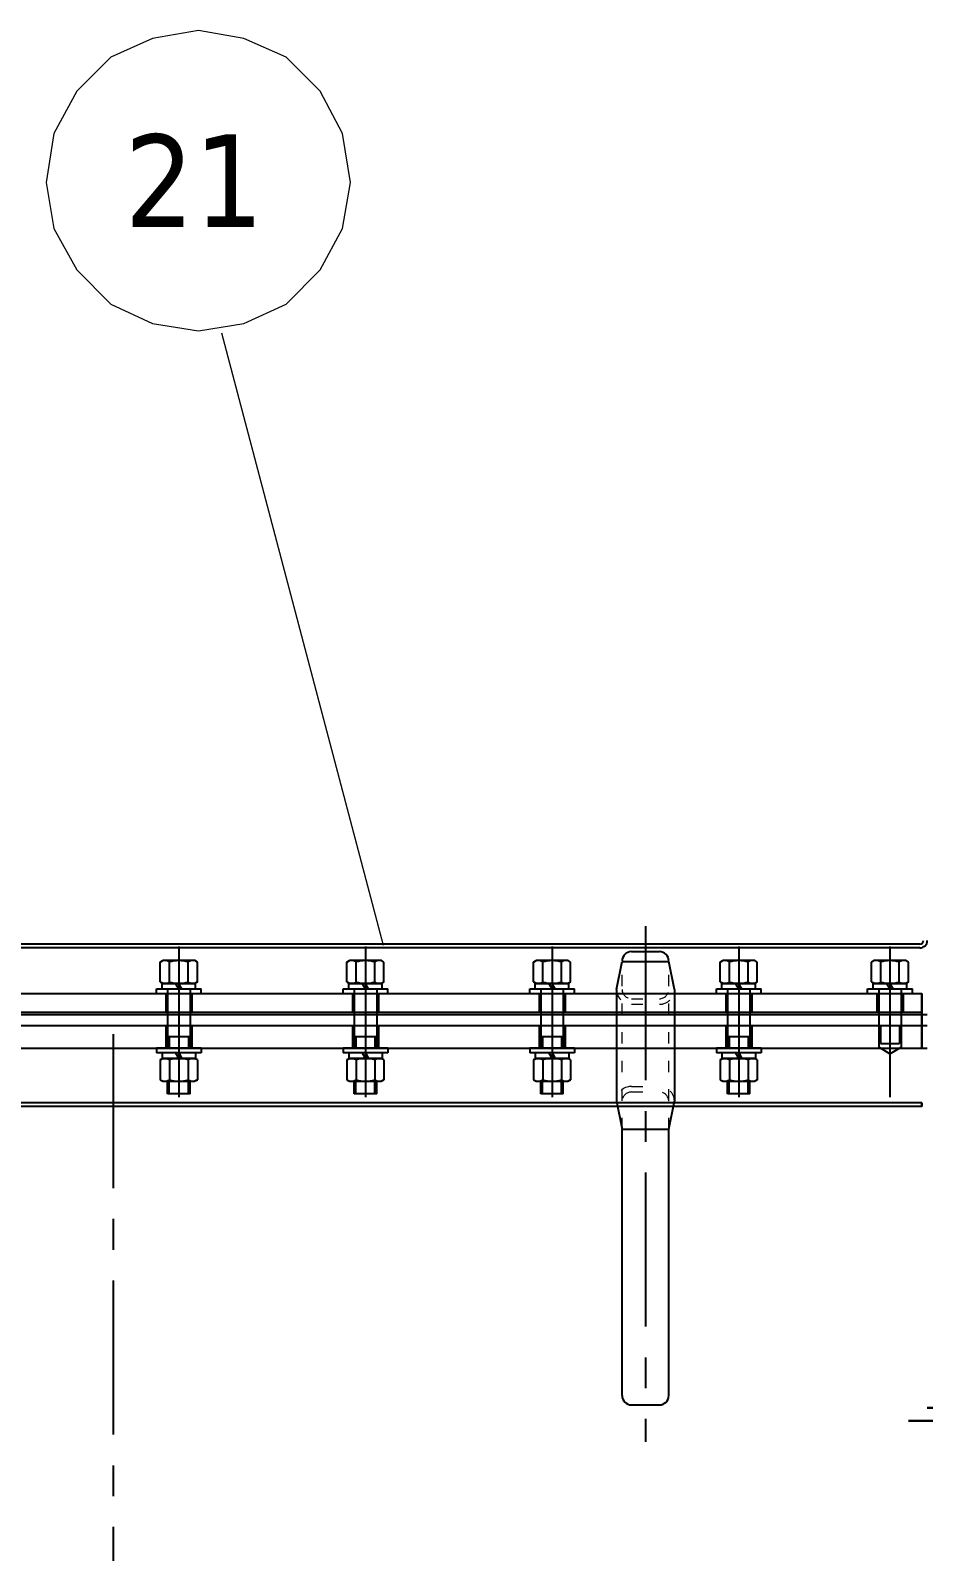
# Model space of a CAD drawing. Header units: millimetres. Extents: x 116956 to 138384, y -169944 to -162492.
# Drawn here: x 133427 to 133906, y -164138 to -163323 of the extents above; entities that cross this region are included whole.
import ezdxf

# ---------------------------------------------------------------- set-up
doc = ezdxf.new("R2010")
doc.units = ezdxf.units.MM
doc.header["$LTSCALE"] = 13
for name, pattern in [('ACAD_ISO02W100', [15, 12, -3]), ('ACAD_ISO03W100', [1.18, 0.47, -0.71]), ('CENTER', [50.8, 31.75, -6.35, 6.35, -6.35]), ('CENTERX2', [101.6, 63.5, -12.7, 12.7, -12.7]), ('DASHED', [0.75, 0.5, -0.25]), ('HIDDEN', [9.525, 6.35, -3.175])]:
    doc.linetypes.add(name, pattern=pattern)
doc.layers.get('0').update_dxf_attribs({"color": 1, "linetype": 'CENTER'})
for name, color, linetype in [('1', 4, 'Continuous'), ('2', 3, 'Continuous'), ('4', 2, 'HIDDEN'), ('4虚线层', 6, 'DASHED'), ('粗实线', 4, 'Continuous')]:
    doc.layers.add(name, color=color, linetype=linetype)
doc.layers.add('标注、文本', color=3, linetype='Continuous', lineweight=25)
doc.layers.add('铁心', color=3, linetype='Continuous', lineweight=0)
doc.styles.add('Tahoma$001', font='tahoma.ttf', dxfattribs={"height": 2.159784})

# ---------------------------------------------------------------- blocks, each defined once
blk = doc.blocks.new('A$C200A7939')
at = {"layer": '粗实线', "lineweight": 30}
for p, q in [((53.97, 115.63), (53.85, 115.85)), ((73.62, 110.49), (73.49, 110.71)), ((75.54, 109.03), (75.32, 109.25)), ((81.19, 100.54), (76.22, 107.14)), ((76.61, 107.46), (76.49, 107.69)), ((78.39, 105.16), (76.49, 107.69)), ((76.61, 107.46), (81.58, 100.87)), ((76.65, 107.7), (78.55, 105.17)), ((76.86, 107.48), (76.65, 107.7)), ((76.86, 107.48), (81.83, 100.88)), ((90.54, 101.75), (84.94, 109.17)), ((75.15, 76.19), (58.36, 98.44)), ((58.8, 99.51), (77.31, 74.97)), ((78.55, 105.17), (78.39, 105.16)), ((79.68, 103.67), (79.52, 103.66)), ((81.47, 101.08), (79.52, 103.66)), ((79.68, 103.67), (81.63, 101.09)), ((81.58, 100.87), (81.47, 101.08)), ((81.83, 100.88), (81.63, 101.09)), ((83.14, 98.43), (83.03, 98.64)), ((90.51, 101.11), (84.48, 96.63)), ((42.06, 92.46), (42.18, 92.23)), ((54.76, 83.77), (50.02, 93.07)), ((51.13, 93.09), (56.58, 82.4)), ((51.34, 93.11), (51.17, 93.1)), ((56.61, 82.41), (51.17, 93.1)), ((52.51, 90.81), (51.34, 93.11)), ((51.38, 93.11), (51.36, 93.13)), ((51.38, 93.11), (52.54, 90.83)), ((56.73, 93.99), (52.37, 90.7)), ((52.37, 90.7), (73.59, 62.55)), ((54.34, 92.18), (55.41, 92.98)), ((54.34, 92.18), (66.47, 76.09)), ((55.26, 97.21), (55.17, 96.07)), ((69.16, 77.5), (55.17, 96.07)), ((55.29, 90.92), (56.36, 91.73)), ((55.41, 92.98), (67.54, 76.9)), ((69.96, 78.1), (55.47, 97.33)), ((59.28, 97.23), (55.83, 97.52)), ((72.6, 80.08), (59.7, 97.19)), ((51.11, 82.05), (34.7, 69.69)), ((52.81, 80.26), (44.69, 88.78)), ((45.06, 89.1), (52.08, 81.75)), ((52.08, 81.75), (54.76, 83.77)), ((53.69, 79.39), (56.88, 81.79)), ((59.11, 88.08), (58.04, 87.27)), ((84.62, 84.07), (86.54, 81.52)), ((86.74, 82.92), (84.96, 85.28)), ((86.54, 81.52), (86.74, 82.92)), ((16, 76.76), (16, 2)), ((16, 74.76), (23, 74.76)), ((23, 74.76), (23, 58.67)), ((37.09, 70.68), (48.27, 79.11)), ((38.39, 71.28), (46.77, 77.6)), ((47.21, 77.02), (38.82, 70.7)), ((40.77, 69.78), (48.35, 75.5)), ((40.89, 69.62), (48.47, 75.34)), ((46.81, 77.55), (46.77, 77.6)), ((46.81, 77.55), (48.49, 78.81)), ((46.94, 77.37), (46.81, 77.55)), ((48.62, 78.64), (46.94, 77.37)), ((50.72, 72.36), (46.94, 77.37)), ((48.27, 79.11), (48.49, 78.81)), ((48.49, 78.81), (48.62, 78.64)), ((48.62, 78.64), (52.4, 73.63)), ((50.72, 72.36), (52.4, 73.63)), ((56.33, 81.37), (62.84, 72.73)), ((66.47, 76.09), (67.54, 76.9)), ((67.07, 75.29), (68.14, 76.1)), ((67.07, 75.29), (79.19, 59.2)), ((68.14, 76.1), (80.26, 60.01)), ((83.15, 58.93), (69.16, 77.5)), ((84.63, 58.64), (69.96, 78.1)), ((85.49, 62.98), (72.6, 80.08)), ((76.96, 74.29), (77.86, 74.97)), ((79.87, 75.84), (79.77, 75.95)), ((81.1, 77.42), (86.54, 81.52)), ((30.23, 66.31), (25, 62.37)), ((29.73, 70.34), (32.59, 72.49)), ((30.23, 66.3), (29.73, 70.34)), ((30.23, 66.3), (34.71, 69.68)), ((34.71, 69.68), (32.59, 72.49)), ((37.09, 70.68), (37.29, 70.41)), ((37.29, 70.41), (38.4, 71.26)), ((37.42, 70.24), (37.29, 70.41)), ((38.54, 71.08), (37.42, 70.24)), ((37.42, 70.24), (41.21, 65.2)), ((38.39, 71.28), (38.4, 71.26)), ((38.4, 71.26), (38.54, 71.08)), ((38.54, 71.08), (42.33, 66.04)), ((43.13, 66.65), (40.77, 69.78)), ((41.21, 65.2), (42.33, 66.04)), ((42.33, 66.04), (43.13, 66.65)), ((50.67, 67.63), (48.68, 66.13)), ((48.68, 66.13), (52.59, 60.94)), ((54.59, 62.44), (50.67, 67.63)), ((62.84, 72.73), (71.56, 61.15)), ((23, 58.67), (16, 58.67)), ((23, 64.08), (25, 64.08)), ((23, 56.75), (23, 58.67)), ((25, 64.08), (25, 43.35)), ((39.94, 57.35), (25, 46.1)), ((40.78, 61.02), (39.32, 54.68)), ((43.22, 60.45), (40.78, 61.02)), ((41.76, 54.12), (43.22, 60.45)), ((42.74, 58.39), (44.03, 56.68)), ((52.59, 60.94), (54.59, 62.44)), ((64.15, 55.57), (71.56, 61.15)), ((71.56, 61.15), (77.23, 57.72)), ((73.59, 62.55), (77.23, 57.72)), ((73.59, 62.55), (73.59, 62.55)), ((75.49, 64.11), (76.56, 64.92)), ((77.23, 57.72), (81.59, 61.01)), ((78.24, 60.46), (79.31, 61.27)), ((79.19, 59.2), (80.26, 60.01)), ((83.15, 58.93), (84.63, 58.64)), ((84.63, 58.64), (85.49, 62.98)), ((16, 56.75), (23, 56.75)), ((16, 53.47), (23, 53.47)), ((23, 53.47), (23, 56.75)), ((23, 53.47), (23, 21.29)), ((25, 42.34), (40.9, 54.32)), ((39.32, 54.68), (41.76, 54.12)), ((42, 55.15), (44.03, 56.68)), ((52.09, 46.48), (55.37, 48.95)), ((55.34, 48.99), (58.85, 51.63)), ((59.22, 43.83), (55.34, 48.99)), ((58.42, 52.21), (60.18, 53.53)), ((58.42, 52.21), (59.49, 50.79)), ((61.25, 52.11), (60.18, 53.53)), ((60.61, 52.96), (64.12, 55.61)), ((68, 50.45), (64.12, 55.61)), ((67.48, 50.06), (68, 50.45)), ((69, 44.35), (10, 44.35)), ((23, 43.35), (25, 43.35)), ((25, 31.41), (25, 43.35)), ((25, 26.06), (46.82, 42.51)), ((46.8, 42.53), (52.07, 46.51)), ((48.33, 40.51), (46.8, 42.53)), ((53.6, 44.48), (48.33, 40.51)), ((53.6, 44.48), (52.07, 46.51)), ((59.22, 43.83), (59.74, 44.23)), ((25, 37.38), (0, 37.38)), ((25, 31.41), (23, 31.41)), ((25, 31.41), (25, 9.38)), ((23, 21.29), (16, 21.29)), ((16, 18.01), (23, 18.01)), ((23, 18.01), (23, 21.29)), ((23, 16.09), (23, 18.01)), ((16, 16.09), (23, 16.09)), ((23, 16.09), (23, 0)), ((23, 9.38), (25, 9.38)), ((23, 0), (16, 0))]:
    blk.add_line(p, q, dxfattribs=at)
blk.add_lwpolyline([(38, 52.35), (50, 52.35), (50, 36.35), (38, 36.35)], close=True, dxfattribs=at)
at = {"layer": '粗实线', "lineweight": 30, "extrusion": (0, 0, -1)}
blk.add_circle((-78.17, 84.32), 2, dxfattribs=at)
at = {"layer": '粗实线', "lineweight": 30}
for centre, radius in [((78.17, 84.32), 1.13), ((57.72, 68.88), 4.5)]:
    blk.add_circle(centre, radius, dxfattribs=at)
for centre, radius, start, end in [((63.61, 47.14), 5.5, 138.53696, 217), ((63.61, 47.14), 5.5, 37, 115.46304), ((67.18, 50.46), 0.5, 222.89461, 307), ((59.44, 44.63), 0.5, 307, 31.10539)]:
    blk.add_arc(centre, radius, start, end, dxfattribs=at)
at = {"layer": '粗实线', "lineweight": 30, "extrusion": (0, 0, -1)}
blk.add_arc((-63.61, 47.14), 4.37, 328.89461, 137.10539, dxfattribs=at)
at = {"layer": '粗实线', "lineweight": 30}
for centre, major_axis, ratio, start_param, end_param in [((56.27, 99.81), (-14.09, -7.58), 0.99884, 4.363996, 6.551417), ((56.15, 100.04), (14.09, 7.58), 0.99884, 1.222403, 3.141558), ((56.28, 99.79), (13.65, 7.34), 0.99884, 1.222403, 3.409825), ((57.59, 90.15), (22.9, 12.31), 0.99884, 0.41949, 1.222403), ((57.71, 89.93), (-22.9, -12.31), 0.99884, 3.561083, 4.363996), ((54.04, 115.13), (0.072, -0.495), 0.016437, 1.52552, 3.096316), ((57.72, 89.91), (22.46, 12.08), 0.99884, 0.41949, 1.222403), ((57.75, 90.16), (18.61, 18.16), 0.998343, 0.13937, 0.871114), ((73.31, 110.09), (-0.306, -0.396), 0.043972, 1.551165, 3.121962), ((63.84, 97.81), (13.65, 7.34), 0.99884, 0.152631, 0.41949), ((63.71, 98.06), (14.09, 7.58), 0.99884, 0.15263, 0.41949), ((73.05, 109.93), (-0.612, -0.791), 0.056989, 3.133584, 3.6194), ((63.83, 97.83), (-14.09, -7.58), 0.99884, 3.294223, 3.561083), ((63.87, 98.07), (11.45, 11.17), 0.998343, 6.155695, 6.422555), ((64.08, 97.85), (11.45, 11.17), 0.998343, 6.155695, 6.283216), ((76.21, 107.16), (-0.399, -0.301), 0.047588, 1.564147, 3.1339), ((75.85, 107.1), (-0.799, -0.601), 0.05708, 3.159746, 3.671896), ((70.67, 99.04), (13.66, 10.29), 0.004763, -0.944344, -0.057398), ((70.97, 98.64), (13.98, 10.53), 0.004753, 5.322503, 6.287199), ((61.02, 87.28), (-10.96, -5.89), 0.99884, 4.39833, 5.304677), ((60.99, 87.32), (10.08, 5.42), 0.99884, 1.309893, 2.118457), ((61.21, 87.08), (-0.82, 11.68), 0.999962, 0.172283, 0.96125), ((61.38, 87.09), (-0.82, 11.68), 0.999962, 0.188779, 0.405853), ((61.24, 87.34), (-8.19, -7.99), 0.998343, 4.191387, 4.291709), ((66.42, 89.41), (16.29, 8.76), 0.99884, 4.89389, 6.435766), ((66.41, 89.43), (-16.73, -9), 0.99884, 1.848722, 3.294173), ((81.18, 100.57), (-0.399, -0.301), 0.047588, 1.563859, 3.1339), ((80.83, 100.49), (-0.799, -0.602), 0.004753, 3.156454, 3.668086), ((76.57, 91.21), (-13.98, -10.53), 0.004753, 3.1467, 4.123831), ((61.38, 87.09), (-0.82, 11.68), 0.999962, 0.481281, 0.96125), ((61.24, 87.34), (-8.19, -7.99), 0.998343, 4.602073, 4.979929), ((66.66, 89.45), (13.6, 13.27), 0.998343, 5.276241, 5.892279), ((45.05, 89.12), (0.362, 0.345), 0.046425, 3.128817, 4.699614), ((70.97, 98.64), (13.98, 10.53), 0.004753, 2.946494, 3.582151), ((70.67, 99.04), (-13.58, -10.23), 0.004753, 0.026533, 0.373337), ((77.56, 77.95), (2.64, 1.42), 0.99884, 4.135252, 4.354564), ((77.81, 77.97), (-2.15, -2.1), 0.998343, 0.817037, 0.867657), ((66.66, 89.45), (13.6, 13.27), 0.998343, 4.710195, 4.850406)]:
    blk.add_ellipse(centre, major_axis=major_axis, ratio=ratio, start_param=start_param, end_param=end_param, dxfattribs=at)
at = {"layer": '粗实线', "lineweight": 30, "extrusion": (0, 0, -1)}
for centre, major_axis, ratio, start_param, end_param in [((77.17, 105.35), (-1.39, 0.18), 0.001239, 3.147709, 3.666537), ((78.63, 103.41), (-1.06, -0.26), 0.001376, 2.614119, 3.133686), ((66.29, 89.64), (11.36, -15.26), 0.998745, 4.706556, 4.859166), ((66.45, 89.66), (11.11, -15.44), 0.99877, 4.690072, 5.567381), ((70.45, 85.56), (-15.47, -11.35), 0.089062, 2.738165, 2.767688), ((55.5, 84.51), (1.38, -2.71), 0.00104, 5.600881, 6.283298), ((51.61, 81.57), (-2.08, 2.19), 0.012676, 3.143075, 4.080568)]:
    blk.add_ellipse(centre, major_axis=major_axis, ratio=ratio, start_param=start_param, end_param=end_param, dxfattribs=at)
at = {"layer": '粗实线', "lineweight": 30}
for points, knots in [([(84.94, 109.17), (84.93, 109.18), (84.89, 109.25), (84.78, 109.32), (84.64, 109.37), (84.52, 109.38), (84.44, 109.36), (84.37, 109.34), (84.33, 109.33), (84.31, 109.32), (84.31, 109.31)], [0, 0, 0, 0, 0.060474, 0.246886, 0.39669, 0.524783, 0.633814, 0.728275, 0.835523, 1, 1, 1, 1]), ([(58.36, 98.44), (58.37, 98.44), (58.38, 98.47), (58.44, 98.58), (58.47, 98.67), (58.6, 98.98), (58.7, 99.24), (58.8, 99.51)], [0, 0, 0, 0, 0.25, 0.25, 0.5, 0.5, 1, 1, 1, 1]), ([(81.21, 101.71), (81.4, 101.51), (81.57, 101.3), (82, 100.78), (82.24, 100.46), (82.7, 99.82), (82.92, 99.5), (83.55, 98.5), (83.93, 97.81), (84.26, 97.1)], [0, 0, 0, 0, 0.149275, 0.149275, 0.361956, 0.361956, 0.574638, 0.574638, 1, 1, 1, 1]), ([(90.51, 101.11), (90.51, 101.11), (90.52, 101.11), (90.54, 101.14), (90.59, 101.21), (90.63, 101.32), (90.65, 101.47), (90.62, 101.62), (90.57, 101.7), (90.54, 101.74)], [0, 0, 0, 0, 0.044869, 0.213016, 0.339629, 0.479509, 0.658519, 0.857969, 1, 1, 1, 1]), ([(51.13, 93.09), (51.13, 93.09), (51.1, 93.08), (50.98, 93.07), (50.89, 93.07), (50.58, 93.07), (50.3, 93.07), (50.02, 93.07)], [0, 0, 0, 0, 0.25, 0.25, 0.5, 0.5, 1, 1, 1, 1]), ([(84.48, 96.63), (84.48, 96.63), (84.47, 96.64), (84.45, 96.68), (84.44, 96.71), (84.4, 96.8), (84.37, 96.85), (84.32, 96.97), (84.29, 97.03), (84.26, 97.1)], [0, 0, 0, 0, 0.25, 0.25, 0.5, 0.5, 0.75, 0.75, 1, 1, 1, 1]), ([(52.81, 80.26), (52.73, 80.35), (52.66, 80.45), (52.52, 80.68), (52.46, 80.8), (52.34, 81.06), (52.29, 81.19), (52.18, 81.47), (52.13, 81.61), (52.08, 81.75)], [0, 0, 0, 0, 0.25, 0.25, 0.5, 0.5, 0.75, 0.75, 1, 1, 1, 1]), ([(56.58, 82.4), (56.51, 82.53), (56.41, 82.65), (56.15, 82.88), (56, 82.99), (55.67, 83.22), (55.5, 83.33), (55.13, 83.55), (54.95, 83.66), (54.76, 83.77)], [0, 0, 0, 0, 0.25, 0.25, 0.5, 0.5, 0.75, 0.75, 1, 1, 1, 1]), ([(77.31, 74.97), (77.08, 74.99), (76.86, 75.04), (76.48, 75.16), (76.33, 75.22), (76.18, 75.3)], [0, 0, 0, 0, 0.564466, 0.564466, 1, 1, 1, 1]), ([(77.97, 74.99), (78.13, 75.01), (78.29, 75.04), (78.6, 75.14), (78.75, 75.21), (79.03, 75.35), (79.16, 75.43), (79.41, 75.62), (79.53, 75.72), (79.64, 75.83)], [0, 0, 0, 0, 0.25, 0.25, 0.5, 0.5, 0.75, 0.75, 1, 1, 1, 1]), ([(78.21, 75), (78.37, 75.02), (78.53, 75.06), (78.84, 75.16), (78.99, 75.22), (79.27, 75.37), (79.4, 75.45), (79.65, 75.63), (79.76, 75.73), (79.87, 75.84)], [0, 0, 0, 0, 0.25, 0.25, 0.5, 0.5, 0.75, 0.75, 1, 1, 1, 1])]:
    blk.add_open_spline(points, degree=3, knots=knots, dxfattribs=at)

msp = doc.modelspace()

# ---------------------------------------------------------------- linework, layer by layer
at = {"layer": '1', "color": 1, "linetype": 'CENTERX2', "lineweight": -3, "ltscale": 0.1}
for p, q in [((133756.931, -163803.056), (133756.931, -164079.52)), ((133506.931, -163836.751), (133506.931, -163880.019)), ((133606.931, -163836.751), (133606.931, -163880.019)), ((133706.931, -163836.751), (133706.931, -163880.019)), ((133806.931, -163836.751), (133806.931, -163880.019)), ((133471.931, -165660.543), (133471.931, -163852.409))]:
    msp.add_line(p, q, dxfattribs=at)
at = {"layer": '1'}
for p, q in [((133497.006, -163822.258), (133498.336, -163821.491)), ((133497.006, -163832.923), (133497.006, -163822.258)), ((133515.526, -163821.491), (133498.336, -163821.491)), ((133501.968, -163832.923), (133501.968, -163822.258)), ((133511.893, -163832.923), (133511.893, -163822.258)), ((133516.856, -163822.258), (133515.526, -163821.491)), ((133516.856, -163832.923), (133516.856, -163822.258)), ((133597.006, -163822.258), (133598.336, -163821.491)), ((133597.006, -163832.923), (133597.006, -163822.258)), ((133615.526, -163821.491), (133598.336, -163821.491)), ((133601.968, -163832.923), (133601.968, -163822.258)), ((133611.893, -163832.923), (133611.893, -163822.258)), ((133616.856, -163822.258), (133615.526, -163821.491)), ((133616.856, -163832.923), (133616.856, -163822.258)), ((133697.006, -163822.258), (133698.336, -163821.491)), ((133697.006, -163832.923), (133697.006, -163822.258)), ((133715.526, -163821.491), (133698.336, -163821.491)), ((133701.968, -163832.923), (133701.968, -163822.258)), ((133711.893, -163832.923), (133711.893, -163822.258)), ((133716.856, -163822.258), (133715.526, -163821.491)), ((133716.856, -163832.923), (133716.856, -163822.258)), ((133797.006, -163822.258), (133798.336, -163821.491)), ((133797.006, -163832.923), (133797.006, -163822.258)), ((133815.526, -163821.491), (133798.336, -163821.491)), ((133801.968, -163832.923), (133801.968, -163822.258)), ((133811.893, -163832.923), (133811.893, -163822.258)), ((133816.856, -163822.258), (133815.526, -163821.491)), ((133816.856, -163832.923), (133816.856, -163822.258)), ((133878.006, -163822.258), (133879.336, -163821.491)), ((133878.006, -163832.923), (133878.006, -163822.258)), ((133896.526, -163821.491), (133879.336, -163821.491)), ((133882.968, -163832.923), (133882.968, -163822.258)), ((133892.893, -163832.923), (133892.893, -163822.258)), ((133897.856, -163822.258), (133896.526, -163821.491)), ((133897.856, -163832.923), (133897.856, -163822.258)), ((133494.931, -163839.191), (133494.931, -163836.691)), ((133494.931, -163836.691), (133518.931, -163836.691)), ((133497.006, -163832.923), (133498.336, -163833.691)), ((133497.931, -163836.691), (133497.931, -163833.691)), ((133497.931, -163833.691), (133515.931, -163833.691)), ((133497.931, -163836.691), (133515.931, -163836.691)), ((133515.526, -163833.691), (133498.336, -163833.691)), ((133500.931, -163836.909), (133500.931, -163862.409)), ((133506.931, -163836.691), (133505.231, -163833.691)), ((133508.631, -163836.691), (133506.931, -163833.691)), ((133512.931, -163836.909), (133512.931, -163862.409)), ((133516.856, -163832.923), (133515.526, -163833.691)), ((133515.931, -163836.691), (133515.931, -163833.691)), ((133518.931, -163839.191), (133518.931, -163836.691)), ((133594.931, -163839.191), (133594.931, -163836.691)), ((133594.931, -163836.691), (133618.931, -163836.691)), ((133597.006, -163832.923), (133598.336, -163833.691)), ((133597.931, -163836.691), (133597.931, -163833.691)), ((133597.931, -163833.691), (133615.931, -163833.691)), ((133597.931, -163836.691), (133615.931, -163836.691)), ((133615.526, -163833.691), (133598.336, -163833.691)), ((133600.931, -163836.909), (133600.931, -163862.409)), ((133606.931, -163836.691), (133605.231, -163833.691)), ((133608.631, -163836.691), (133606.931, -163833.691)), ((133612.931, -163836.909), (133612.931, -163862.409)), ((133616.856, -163832.923), (133615.526, -163833.691)), ((133615.931, -163836.691), (133615.931, -163833.691)), ((133618.931, -163839.191), (133618.931, -163836.691)), ((133694.931, -163839.191), (133694.931, -163836.691)), ((133694.931, -163836.691), (133718.931, -163836.691)), ((133697.006, -163832.923), (133698.336, -163833.691)), ((133697.931, -163836.691), (133697.931, -163833.691)), ((133697.931, -163833.691), (133715.931, -163833.691)), ((133697.931, -163836.691), (133715.931, -163836.691)), ((133715.526, -163833.691), (133698.336, -163833.691)), ((133700.931, -163836.909), (133700.931, -163862.409)), ((133706.931, -163836.691), (133705.231, -163833.691)), ((133708.631, -163836.691), (133706.931, -163833.691)), ((133712.931, -163836.909), (133712.931, -163862.409)), ((133716.856, -163832.923), (133715.526, -163833.691)), ((133715.931, -163836.691), (133715.931, -163833.691)), ((133718.931, -163839.191), (133718.931, -163836.691)), ((133794.931, -163839.191), (133794.931, -163836.691)), ((133794.931, -163836.691), (133818.931, -163836.691)), ((133797.006, -163832.923), (133798.336, -163833.691)), ((133797.931, -163836.691), (133797.931, -163833.691)), ((133797.931, -163833.691), (133815.931, -163833.691)), ((133797.931, -163836.691), (133815.931, -163836.691)), ((133815.526, -163833.691), (133798.336, -163833.691)), ((133800.931, -163836.909), (133800.931, -163862.409)), ((133806.931, -163836.691), (133805.231, -163833.691)), ((133808.631, -163836.691), (133806.931, -163833.691)), ((133812.931, -163836.909), (133812.931, -163862.409)), ((133816.856, -163832.923), (133815.526, -163833.691)), ((133815.931, -163836.691), (133815.931, -163833.691)), ((133818.931, -163839.191), (133818.931, -163836.691)), ((133875.931, -163839.191), (133875.931, -163836.691)), ((133875.931, -163836.691), (133899.931, -163836.691)), ((133878.006, -163832.923), (133879.336, -163833.691)), ((133878.931, -163836.691), (133878.931, -163833.691)), ((133878.931, -163833.691), (133896.931, -163833.691)), ((133878.931, -163836.691), (133896.931, -163836.691)), ((133896.526, -163833.691), (133879.336, -163833.691)), ((133881.931, -163836.909), (133881.931, -163862.409)), ((133887.931, -163836.691), (133886.231, -163833.691)), ((133889.631, -163836.691), (133887.931, -163833.691)), ((133893.931, -163836.909), (133893.931, -163862.409)), ((133897.856, -163832.923), (133896.526, -163833.691)), ((133896.931, -163836.691), (133896.931, -163833.691)), ((133899.931, -163839.191), (133899.931, -163836.691)), ((133875.931, -163839.191), (133899.931, -163839.191)), ((133512.931, -163862.409), (133500.931, -163862.409)), ((133500.931, -163862.409), (133500.931, -163868.409)), ((133512.931, -163862.409), (133512.931, -163868.409)), ((133612.931, -163862.409), (133600.931, -163862.409)), ((133600.931, -163862.409), (133600.931, -163868.409)), ((133612.931, -163862.409), (133612.931, -163868.409)), ((133712.931, -163862.409), (133700.931, -163862.409)), ((133700.931, -163862.409), (133700.931, -163868.409)), ((133712.931, -163862.409), (133712.931, -163868.409)), ((133812.931, -163862.409), (133800.931, -163862.409)), ((133800.931, -163862.409), (133800.931, -163868.409)), ((133812.931, -163862.409), (133812.931, -163868.409)), ((133893.931, -163856.409), (133881.931, -163856.409)), ((133881.931, -163862.409), (133881.931, -163867.944)), ((133893.931, -163862.409), (133893.931, -163867.944)), ((133518.931, -163868.409), (133494.931, -163868.409)), ((133494.931, -163868.409), (133494.931, -163870.909)), ((133518.931, -163870.909), (133494.931, -163870.909)), ((133515.931, -163870.909), (133497.931, -163870.909)), ((133497.931, -163870.909), (133497.931, -163873.909)), ((133505.231, -163870.909), (133506.931, -163873.909)), ((133506.931, -163870.909), (133508.631, -163873.909)), ((133515.931, -163870.909), (133515.931, -163873.909)), ((133518.931, -163868.409), (133518.931, -163870.909)), ((133618.931, -163868.409), (133594.931, -163868.409)), ((133594.931, -163868.409), (133594.931, -163870.909)), ((133618.931, -163870.909), (133594.931, -163870.909)), ((133615.931, -163870.909), (133597.931, -163870.909)), ((133597.931, -163870.909), (133597.931, -163873.909)), ((133605.231, -163870.909), (133606.931, -163873.909)), ((133606.931, -163870.909), (133608.631, -163873.909)), ((133615.931, -163870.909), (133615.931, -163873.909)), ((133618.931, -163868.409), (133618.931, -163870.909)), ((133718.931, -163868.409), (133694.931, -163868.409)), ((133694.931, -163868.409), (133694.931, -163870.909)), ((133718.931, -163870.909), (133694.931, -163870.909)), ((133715.931, -163870.909), (133697.931, -163870.909)), ((133697.931, -163870.909), (133697.931, -163873.909)), ((133705.231, -163870.909), (133706.931, -163873.909)), ((133706.931, -163870.909), (133708.631, -163873.909)), ((133715.931, -163870.909), (133715.931, -163873.909)), ((133718.931, -163868.409), (133718.931, -163870.909)), ((133818.931, -163868.409), (133794.931, -163868.409)), ((133794.931, -163868.409), (133794.931, -163870.909)), ((133818.931, -163870.909), (133794.931, -163870.909)), ((133815.931, -163870.909), (133797.931, -163870.909)), ((133797.931, -163870.909), (133797.931, -163873.909)), ((133805.231, -163870.909), (133806.931, -163873.909)), ((133806.931, -163870.909), (133808.631, -163873.909)), ((133815.931, -163870.909), (133815.931, -163873.909)), ((133818.931, -163868.409), (133818.931, -163870.909)), ((133497.006, -163874.676), (133498.336, -163873.909)), ((133497.006, -163874.676), (133497.006, -163885.341)), ((133515.931, -163873.909), (133497.931, -163873.909)), ((133498.336, -163873.909), (133515.526, -163873.909)), ((133501.968, -163874.676), (133501.968, -163885.341)), ((133511.893, -163874.676), (133511.893, -163885.341)), ((133516.856, -163874.676), (133515.526, -163873.909)), ((133516.856, -163874.676), (133516.856, -163885.341)), ((133597.006, -163874.676), (133598.336, -163873.909)), ((133597.006, -163874.676), (133597.006, -163885.341)), ((133615.931, -163873.909), (133597.931, -163873.909)), ((133598.336, -163873.909), (133615.526, -163873.909)), ((133601.968, -163874.676), (133601.968, -163885.341)), ((133611.893, -163874.676), (133611.893, -163885.341)), ((133616.856, -163874.676), (133615.526, -163873.909)), ((133616.856, -163874.676), (133616.856, -163885.341)), ((133697.006, -163874.676), (133698.336, -163873.909)), ((133697.006, -163874.676), (133697.006, -163885.341)), ((133715.931, -163873.909), (133697.931, -163873.909)), ((133698.336, -163873.909), (133715.526, -163873.909)), ((133701.968, -163874.676), (133701.968, -163885.341)), ((133711.893, -163874.676), (133711.893, -163885.341)), ((133716.856, -163874.676), (133715.526, -163873.909)), ((133716.856, -163874.676), (133716.856, -163885.341)), ((133797.006, -163874.676), (133798.336, -163873.909)), ((133797.006, -163874.676), (133797.006, -163885.341)), ((133815.931, -163873.909), (133797.931, -163873.909)), ((133798.336, -163873.909), (133815.526, -163873.909)), ((133801.968, -163874.676), (133801.968, -163885.341)), ((133811.893, -163874.676), (133811.893, -163885.341)), ((133816.856, -163874.676), (133815.526, -163873.909)), ((133816.856, -163874.676), (133816.856, -163885.341)), ((133497.006, -163885.341), (133498.336, -163886.109)), ((133498.336, -163886.109), (133515.526, -163886.109)), ((133500.931, -163892.85), (133500.931, -163886.109)), ((133512.931, -163892.85), (133512.931, -163886.109)), ((133516.856, -163885.341), (133515.526, -163886.109)), ((133597.006, -163885.341), (133598.336, -163886.109)), ((133598.336, -163886.109), (133615.526, -163886.109)), ((133600.931, -163892.85), (133600.931, -163886.109)), ((133612.931, -163892.85), (133612.931, -163886.109)), ((133616.856, -163885.341), (133615.526, -163886.109)), ((133697.006, -163885.341), (133698.336, -163886.109)), ((133698.336, -163886.109), (133715.526, -163886.109)), ((133700.931, -163892.85), (133700.931, -163886.109)), ((133712.931, -163892.85), (133712.931, -163886.109)), ((133716.856, -163885.341), (133715.526, -163886.109)), ((133797.006, -163885.341), (133798.336, -163886.109)), ((133798.336, -163886.109), (133815.526, -163886.109)), ((133800.931, -163892.85), (133800.931, -163886.109)), ((133812.931, -163892.85), (133812.931, -163886.109)), ((133816.856, -163885.341), (133815.526, -163886.109)), ((133512.931, -163892.85), (133500.931, -163892.85)), ((133612.931, -163892.85), (133600.931, -163892.85)), ((133712.931, -163892.85), (133700.931, -163892.85)), ((133812.931, -163892.85), (133800.931, -163892.85))]:
    msp.add_line(p, q, dxfattribs=at)
for centre, radius, start, end in [((133499.541, -163826.059), 4.569, 57.914436, 123.704561), ((133506.931, -163839.491), 18, 73.996597, 106.003403), ((133514.321, -163826.059), 4.569, 56.295439, 122.085564), ((133599.541, -163826.059), 4.569, 57.914436, 123.704561), ((133606.931, -163839.491), 18, 73.996597, 106.003403), ((133614.321, -163826.059), 4.569, 56.295439, 122.085564), ((133699.541, -163826.059), 4.569, 57.914436, 123.704561), ((133706.931, -163839.491), 18, 73.996597, 106.003403), ((133714.321, -163826.059), 4.569, 56.295439, 122.085564), ((133799.541, -163826.059), 4.569, 57.914436, 123.704561), ((133806.931, -163839.491), 18, 73.996597, 106.003403), ((133814.321, -163826.059), 4.569, 56.295439, 122.085564), ((133880.541, -163826.059), 4.569, 57.914436, 123.704561), ((133887.931, -163839.491), 18, 73.996597, 106.003403), ((133895.321, -163826.059), 4.569, 56.295439, 122.085564), ((133499.541, -163829.122), 4.569, 236.295439, 302.558752), ((133506.931, -163815.691), 18, 253.996597, 286.003403), ((133514.321, -163829.122), 4.569, 237.914436, 303.704561), ((133599.541, -163829.122), 4.569, 236.295439, 302.558752), ((133606.931, -163815.691), 18, 253.996597, 286.003403), ((133614.321, -163829.122), 4.569, 237.914436, 303.704561), ((133699.541, -163829.122), 4.569, 236.295439, 302.558752), ((133706.931, -163815.691), 18, 253.996597, 286.003403), ((133714.321, -163829.122), 4.569, 237.914436, 303.704561), ((133799.541, -163829.122), 4.569, 236.295439, 302.558752), ((133806.931, -163815.691), 18, 253.996597, 286.003403), ((133814.321, -163829.122), 4.569, 237.914436, 303.704561), ((133880.541, -163829.122), 4.569, 236.295439, 302.558752), ((133887.931, -163815.691), 18, 253.996597, 286.003403), ((133895.321, -163829.122), 4.569, 237.914436, 303.704561), ((133499.541, -163878.477), 4.569, 57.914436, 123.704561), ((133506.931, -163891.909), 18, 73.996597, 106.003403), ((133514.321, -163878.477), 4.569, 56.295439, 122.558752), ((133599.541, -163878.477), 4.569, 57.914436, 123.704561), ((133606.931, -163891.909), 18, 73.996597, 106.003403), ((133614.321, -163878.477), 4.569, 56.295439, 122.558752), ((133699.541, -163878.477), 4.569, 57.914436, 123.704561), ((133706.931, -163891.909), 18, 73.996597, 106.003403), ((133714.321, -163878.477), 4.569, 56.295439, 122.558752), ((133799.541, -163878.477), 4.569, 57.914436, 123.704561), ((133806.931, -163891.909), 18, 73.996597, 106.003403), ((133814.321, -163878.477), 4.569, 56.295439, 122.558752), ((133499.541, -163881.54), 4.569, 236.295439, 302.085564), ((133506.931, -163868.109), 18, 253.996597, 286.003403), ((133514.321, -163881.54), 4.569, 237.914436, 303.704561), ((133599.541, -163881.54), 4.569, 236.295439, 302.085564), ((133606.931, -163868.109), 18, 253.996597, 286.003403), ((133614.321, -163881.54), 4.569, 237.914436, 303.704561), ((133699.541, -163881.54), 4.569, 236.295439, 302.085564), ((133706.931, -163868.109), 18, 253.996597, 286.003403), ((133714.321, -163881.54), 4.569, 237.914436, 303.704561), ((133799.541, -163881.54), 4.569, 236.295439, 302.085564), ((133806.931, -163868.109), 18, 253.996597, 286.003403), ((133814.321, -163881.54), 4.569, 237.914436, 303.704561)]:
    msp.add_arc(centre, radius, start, end, dxfattribs=at)
at = {"layer": '2'}
for p, q in [((133501.831, -163862.409), (133501.831, -163868.409)), ((133512.031, -163862.409), (133512.031, -163868.409)), ((133601.831, -163862.409), (133601.831, -163868.409)), ((133612.031, -163862.409), (133612.031, -163868.409)), ((133701.831, -163862.409), (133701.831, -163868.409)), ((133712.031, -163862.409), (133712.031, -163868.409)), ((133801.831, -163862.409), (133801.831, -163868.409)), ((133812.031, -163862.409), (133812.031, -163868.409)), ((133882.831, -163856.409), (133882.831, -163865.944)), ((133893.031, -163856.409), (133893.031, -163865.944)), ((133501.831, -163892.85), (133501.831, -163886.109)), ((133512.031, -163892.85), (133512.031, -163886.109)), ((133601.831, -163892.85), (133601.831, -163886.109)), ((133612.031, -163892.85), (133612.031, -163886.109)), ((133701.831, -163892.85), (133701.831, -163886.109)), ((133712.031, -163892.85), (133712.031, -163886.109)), ((133801.831, -163892.85), (133801.831, -163886.109)), ((133812.031, -163892.85), (133812.031, -163886.109))]:
    msp.add_line(p, q, dxfattribs=at)
at = {"layer": '4'}
for p, q in [((133506.931, -163813.909), (133506.931, -163894.709)), ((133606.931, -163813.909), (133606.931, -163894.709)), ((133706.931, -163813.909), (133706.931, -163894.709)), ((133806.931, -163813.909), (133806.931, -163894.709)), ((133887.931, -163813.909), (133887.931, -163894.709))]:
    msp.add_line(p, q, dxfattribs=at)
at = {"layer": '4虚线层'}
for p, q in [((133904.931, -163839.191), (133904.931, -163868.409)), ((133904.931, -163897.668), (133904.931, -163899.668))]:
    msp.add_line(p, q, dxfattribs=at)
at = {"layer": '4虚线层', "ltscale": 5}
for p, q in [((133904.931, -163839.191), (133904.931, -163868.409)), ((133904.931, -163897.668), (133904.931, -163899.668))]:
    msp.add_line(p, q, dxfattribs=at)
at = {"layer": '标注、文本'}
for p, q in [((133903.931, -163812.685), (132988.931, -163812.685)), ((133903.931, -163814.685), (132988.931, -163814.685)), ((133741.431, -163836.926), (133744.431, -163821.926)), ((133744.431, -163821.926), (133769.431, -163821.926)), ((133749.431, -163816.685), (133764.431, -163816.685)), ((133772.431, -163836.926), (133769.431, -163821.926)), ((133741.431, -163836.926), (133741.431, -163896.926)), ((133772.431, -163836.926), (133772.431, -163896.926)), ((132994.931, -163839.191), (133904.931, -163839.191)), ((133499.931, -163839.191), (133499.931, -163849.191)), ((133513.931, -163839.191), (133513.931, -163849.191)), ((133599.931, -163839.191), (133599.931, -163849.191)), ((133613.931, -163839.191), (133613.931, -163849.191)), ((133699.931, -163839.191), (133699.931, -163849.191)), ((133713.931, -163839.191), (133713.931, -163849.191)), ((133799.931, -163839.191), (133799.931, -163849.191)), ((133813.931, -163839.191), (133813.931, -163849.191)), ((133880.931, -163839.191), (133880.931, -163849.191)), ((133894.931, -163839.191), (133894.931, -163849.191)), ((132994.931, -163849.191), (133904.931, -163849.191)), ((133043.931, -163850.409), (133907.931, -163850.409)), ((133907.931, -163856.409), (132991.931, -163856.409)), ((133499.931, -163856.409), (133499.931, -163868.409)), ((133513.931, -163856.409), (133513.931, -163868.409)), ((133599.931, -163856.409), (133599.931, -163868.409)), ((133613.931, -163856.409), (133613.931, -163868.409)), ((133699.931, -163856.409), (133699.931, -163868.409)), ((133713.931, -163856.409), (133713.931, -163868.409)), ((133799.931, -163856.409), (133799.931, -163868.409)), ((133813.931, -163856.409), (133813.931, -163868.409)), ((132994.931, -163868.409), (133907.931, -163868.409)), ((133887.931, -163871.409), (133881.931, -163867.944)), ((133887.931, -163871.409), (133881.931, -163867.944)), ((133887.931, -163871.409), (133881.931, -163867.944)), ((133887.931, -163871.409), (133881.931, -163867.944)), ((133887.931, -163871.409), (133881.931, -163867.944)), ((133887.931, -163871.409), (133881.931, -163867.944)), ((133887.931, -163871.409), (133881.931, -163867.944)), ((133887.931, -163871.409), (133881.931, -163867.944)), ((133882.831, -163865.944), (133893.031, -163865.944)), ((133887.931, -163871.409), (133893.931, -163867.944)), ((133887.931, -163871.409), (133893.931, -163867.944)), ((133887.931, -163871.409), (133893.931, -163867.944)), ((133887.931, -163871.409), (133893.931, -163867.944)), ((133887.931, -163871.409), (133893.931, -163867.944)), ((133887.931, -163871.409), (133893.931, -163867.944)), ((133887.931, -163871.409), (133893.931, -163867.944)), ((133887.931, -163871.409), (133893.931, -163867.944)), ((133887.931, -163871.409), (133887.931, -163871.409)), ((133904.931, -163897.668), (132988.931, -163897.668)), ((133904.931, -163899.668), (132988.931, -163899.668)), ((133741.431, -163896.926), (133744.431, -163911.926)), ((133769.431, -163911.926), (133772.431, -163896.926)), ((133744.431, -164054.668), (133744.431, -163911.926)), ((133744.431, -163911.926), (133769.431, -163911.926)), ((133769.431, -164054.668), (133769.431, -163911.926)), ((133749.431, -164059.668), (133764.431, -164059.668))]:
    msp.add_line(p, q, dxfattribs=at)
at = {"layer": '标注、文本', "color": 2, "linetype": 'ACAD_ISO03W100', "lineweight": 18}
for p, q in [((133744.431, -163911.926), (133744.431, -163821.685)), ((133769.431, -163911.926), (133769.431, -163821.685)), ((133749.431, -163841.926), (133764.431, -163841.926)), ((133749.431, -163844.926), (133764.431, -163844.926)), ((133749.431, -163888.926), (133764.431, -163888.926)), ((133749.431, -163891.926), (133764.431, -163891.926))]:
    msp.add_line(p, q, dxfattribs=at)
at = {"layer": '标注、文本', "color": 4, "lineweight": 30}
for p, q in [((133904.931, -163839.191), (133904.931, -163868.409)), ((133904.931, -163897.668), (133904.931, -163899.668))]:
    msp.add_line(p, q, dxfattribs=at)
at = {"layer": '标注、文本'}
for centre, radius, start, end in [((133903.931, -163810.685), 4, 270, 0), ((133903.931, -163810.685), 2, 270, 0), ((133749.431, -163821.685), 5, 90, 180), ((133764.431, -163821.685), 5, 0, 90), ((133749.431, -164054.668), 5, 180, 270), ((133764.431, -164054.668), 5, 270, 0)]:
    msp.add_arc(centre, radius, start, end, dxfattribs=at)
at = {"layer": '标注、文本', "color": 2, "linetype": 'ACAD_ISO03W100', "lineweight": 18}
for centre, radius, start, end in [((133749.431, -163836.926), 8, 180, 270), ((133749.431, -163836.926), 5, 180, 270), ((133764.431, -163836.926), 5, 270, 0), ((133764.431, -163836.926), 8, 270, 0), ((133749.431, -163896.926), 8, 90, 180), ((133749.431, -163896.926), 5, 90, 180), ((133764.431, -163896.926), 8, 0, 90), ((133764.431, -163896.926), 5, 0, 90)]:
    msp.add_arc(centre, radius, start, end, dxfattribs=at)
at = {"layer": '铁心'}
msp.add_lwpolyline([(133598.944, -163404.324), (133594.571, -163378.085), (133582.644, -163355.424), (133564.356, -163337.135), (133541.694, -163327.196), (133517.443, -163322.823), (133492.794, -163327.196), (133470.53, -163337.135), (133452.242, -163355.424), (133439.917, -163378.085), (133435.941, -163404.324), (133439.917, -163428.974), (133452.242, -163451.237), (133470.53, -163469.525), (133492.794, -163479.862), (133517.443, -163483.838), (133541.694, -163479.862), (133564.356, -163469.525), (133582.644, -163451.237), (133594.571, -163428.974)], close=True, dxfattribs=at)
msp.add_lwpolyline([(133616.555, -163813.394), (133530.013, -163485.19), (133530.013, -163485.19)], dxfattribs=at)

# ---------------------------------------------------------------- block references
at = {"color": 2, "linetype": 'ACAD_ISO02W100', "lineweight": 13}
msp.add_blockref('A$C200A7939', (133897.931, -164105.542), dxfattribs=at)

# ---------------------------------------------------------------- texts
at = {"layer": '铁心', "style": 'Tahoma$001'}
msp.add_text('21', height=49.6179, dxfattribs=at).set_placement((133477.879, -163428.208))

doc.saveas('drawing.dxf')
